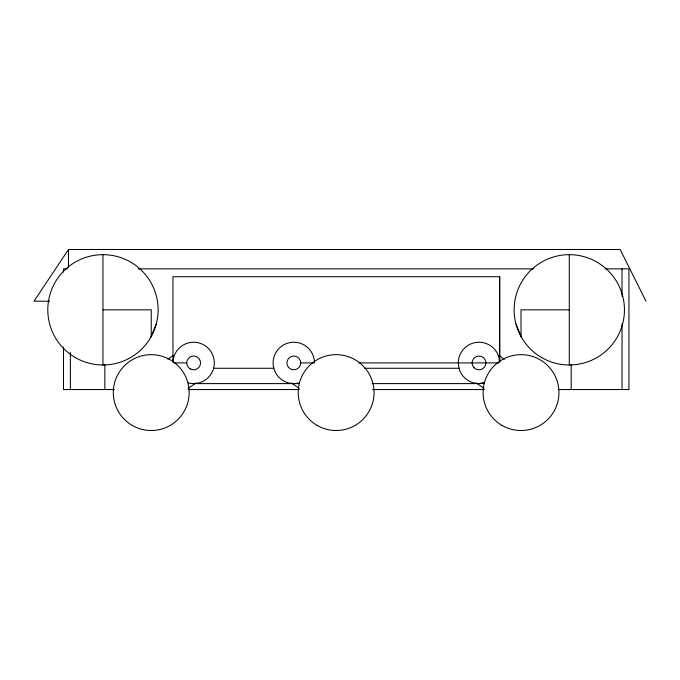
<?xml version="1.0" encoding="UTF-8"?>
<svg xmlns="http://www.w3.org/2000/svg" width="680" height="680" viewBox="0 0 680 680"><rect width="100%" height="100%" fill="white"/><g stroke="black" fill="none" stroke-linecap="round" stroke-linejoin="round"><path stroke-width="1.02" d="M499.681 276.718L499.681 361.862L499.681 276.718L172.95 276.718L172.95 361.862M150.731 337.416L156.247 324.105M646 301.214L620.143 249.492L68.476 249.492L34 301.214L49.674 301.214M167.85 359.269L173.034 355.631M188.215 388.356L195.993 382.908M67.422 268.872L63.486 268.872L63.486 272.043M137.998 268.872L533.656 268.872M605.242 268.872L628.94 268.872L628.94 389.546L558.39 389.546M102.96 309.833L151.232 309.833L151.232 336.217M569.288 309.833L521.016 309.833L521.016 336.217M174.012 362.916L186.737 362.916M300.696 362.916A6.893 6.893 0 0 0 290.351 356.94A6.893 6.893 0 0 0 290.351 368.892A6.893 6.893 0 0 0 300.696 362.916L313.421 362.916M358.904 362.916L498.618 362.916M213.613 368.271L273.819 368.271M364.667 368.271L459.008 368.271A20.689 20.689 0 0 0 478.992 383.605L484.347 382.899L478.992 383.605L372.113 383.605M193.638 383.605L299.089 383.605M114.419 389.546L63.486 389.546L63.486 347.2M188.776 389.546L299.251 389.546M372.546 389.546L484.126 389.546M499.205 355.631L504.398 359.269M476.246 382.908L484.024 388.356M291.354 382.908L299.132 388.356M516.001 324.105L521.509 337.416M499.562 362.024L498.975 357.561A20.689 20.689 0 0 0 458.303 362.916L459.008 368.271M622.038 268.872L622.038 296.395M622.038 323.909L622.038 389.546M571.183 364.446L571.183 389.546M569.288 254.668L569.288 364.999M104.856 364.446L104.856 389.546M102.96 254.668L102.96 364.999M70.38 352.495L70.38 389.546M68.476 249.492L68.476 267.435M172.966 362.015A20.689 20.689 0 0 1 196.035 342.372A20.689 20.689 0 0 1 213.953 366.8A20.689 20.689 0 0 1 188.283 382.899M299.149 382.899A20.689 20.689 0 0 1 273.428 366.512A20.689 20.689 0 0 1 291.992 342.303A20.689 20.689 0 0 1 314.483 362.916M502.052 425.425A37.927 37.927 0 0 0 558.943 392.581A37.927 37.927 0 0 0 502.052 359.737A37.927 37.927 0 0 0 502.052 425.425M132.269 425.425A37.927 37.927 0 0 0 189.159 392.581A37.927 37.927 0 0 0 132.269 359.737A37.927 37.927 0 0 0 132.269 425.425M317.161 425.425A37.927 37.927 0 0 0 374.051 392.581A37.927 37.927 0 0 0 317.161 359.737A37.927 37.927 0 0 0 317.161 425.425M541.705 357.603A55.165 55.165 0 0 0 624.452 309.833A55.165 55.165 0 0 0 541.705 262.055A55.165 55.165 0 0 0 541.705 357.603M75.378 357.603A55.165 55.165 0 0 0 158.125 309.833A55.165 55.165 0 0 0 75.378 262.055A55.165 55.165 0 0 0 75.378 357.603M190.188 368.892A6.893 6.893 0 0 0 200.532 362.916A6.893 6.893 0 0 0 190.188 356.94A6.893 6.893 0 0 0 190.188 368.892M474.121 367.795A6.893 6.893 0 0 0 485.656 364.701A6.893 6.893 0 0 0 477.207 356.252A6.893 6.893 0 0 0 474.121 367.795"/></g></svg>
